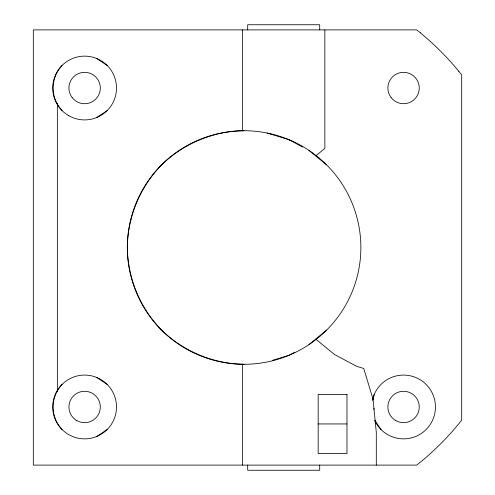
<?xml version="1.0" encoding="UTF-8"?>
<svg xmlns="http://www.w3.org/2000/svg" width="495" height="495" viewBox="0 0 495 495"><rect width="100%" height="100%" fill="white"/><g stroke="black" fill="none" stroke-linecap="round" stroke-linejoin="round"><path stroke-width="0.74" d="M373.094 399.824L374.096 394.769M62.061 65.47C50.162 78.061 50.162 97.991 62.061 110.577M62.061 384.423C50.162 397.009 50.162 416.939 62.061 429.53M315.705 155.931L324.856 148.42L324.856 29.892M308.967 344.594L326.663 330.072M96.822 117.494L107.167 110.577M107.167 429.53L96.822 436.442M294.76 352.193L288.777 355.385L272.64 360.28M244.091 130.723C213.388 131.15 183.527 143.519 161.519 164.928C140.153 186.9 127.766 216.692 127.326 247.339L127.326 247.661C127.766 278.308 140.153 308.1 161.519 330.072C183.527 351.481 213.388 363.85 244.091 364.277M318.167 423.949L346.976 423.949M267.127 133.044L288.777 139.615L302.736 147.071M270.932 134.201L271.644 134.411M288.777 139.615L289.507 140.005M96.822 58.559L107.167 65.47M96.822 377.506L107.167 384.423M420.317 32.763L416.648 29.892L33.307 29.892L33.307 465.108L416.648 465.108L420.317 462.237A277.745 277.745 0 0 0 458.828 423.732L461.693 420.057L461.693 74.943L458.828 71.268M308.967 150.406L326.663 164.928M315.705 339.069L334.428 354.432L356.66 366.319L363.732 368.466L373.02 399.081L376.299 432.382L376.299 465.108M375.154 420.762L381.008 429.53M373.923 408.264L374.041 409.458M319.708 29.892L319.708 24.75L247.692 24.75L247.692 29.892M319.708 465.108L319.708 470.25L247.692 470.25L247.692 465.108M242.544 29.892L242.544 130.878M242.544 364.122L242.544 465.108M57.352 103.529L57.352 391.471M420.317 32.831A277.745 277.745 0 0 1 458.828 71.342M372.358 400.387A31.897 31.897 0 0 1 419.308 379.238A31.897 31.897 0 0 1 425.217 430.39A31.897 31.897 0 0 1 374.678 420.503M346.976 394.373L318.167 394.373L318.167 453.531L346.976 453.531L346.976 394.373M72.165 97.577A15.691 15.691 0 0 0 99.111 94.031A15.691 15.691 0 0 0 82.566 72.468A15.691 15.691 0 0 0 72.165 97.577M185.699 348.629A116.777 116.777 0 0 0 360.867 247.5A116.777 116.777 0 0 0 185.699 146.371A116.777 116.777 0 0 0 185.699 348.629M391.118 97.577A15.691 15.691 0 0 0 418.058 94.031A15.691 15.691 0 0 0 401.513 72.468A15.691 15.691 0 0 0 391.118 97.577M76.768 420.564A15.691 15.691 0 0 0 100.306 406.977A15.691 15.691 0 0 0 76.768 393.389A15.691 15.691 0 0 0 76.768 420.564M395.722 420.564A15.691 15.691 0 0 0 419.253 406.977A15.691 15.691 0 0 0 395.722 393.389A15.691 15.691 0 0 0 395.722 420.564M68.669 115.644A31.897 31.897 0 0 0 116.511 88.023A31.897 31.897 0 0 0 68.669 60.402A31.897 31.897 0 0 0 68.669 115.644M59.313 426.393A31.897 31.897 0 0 0 114.079 419.178A31.897 31.897 0 0 0 80.45 375.352A31.897 31.897 0 0 0 59.313 426.393"/></g></svg>
